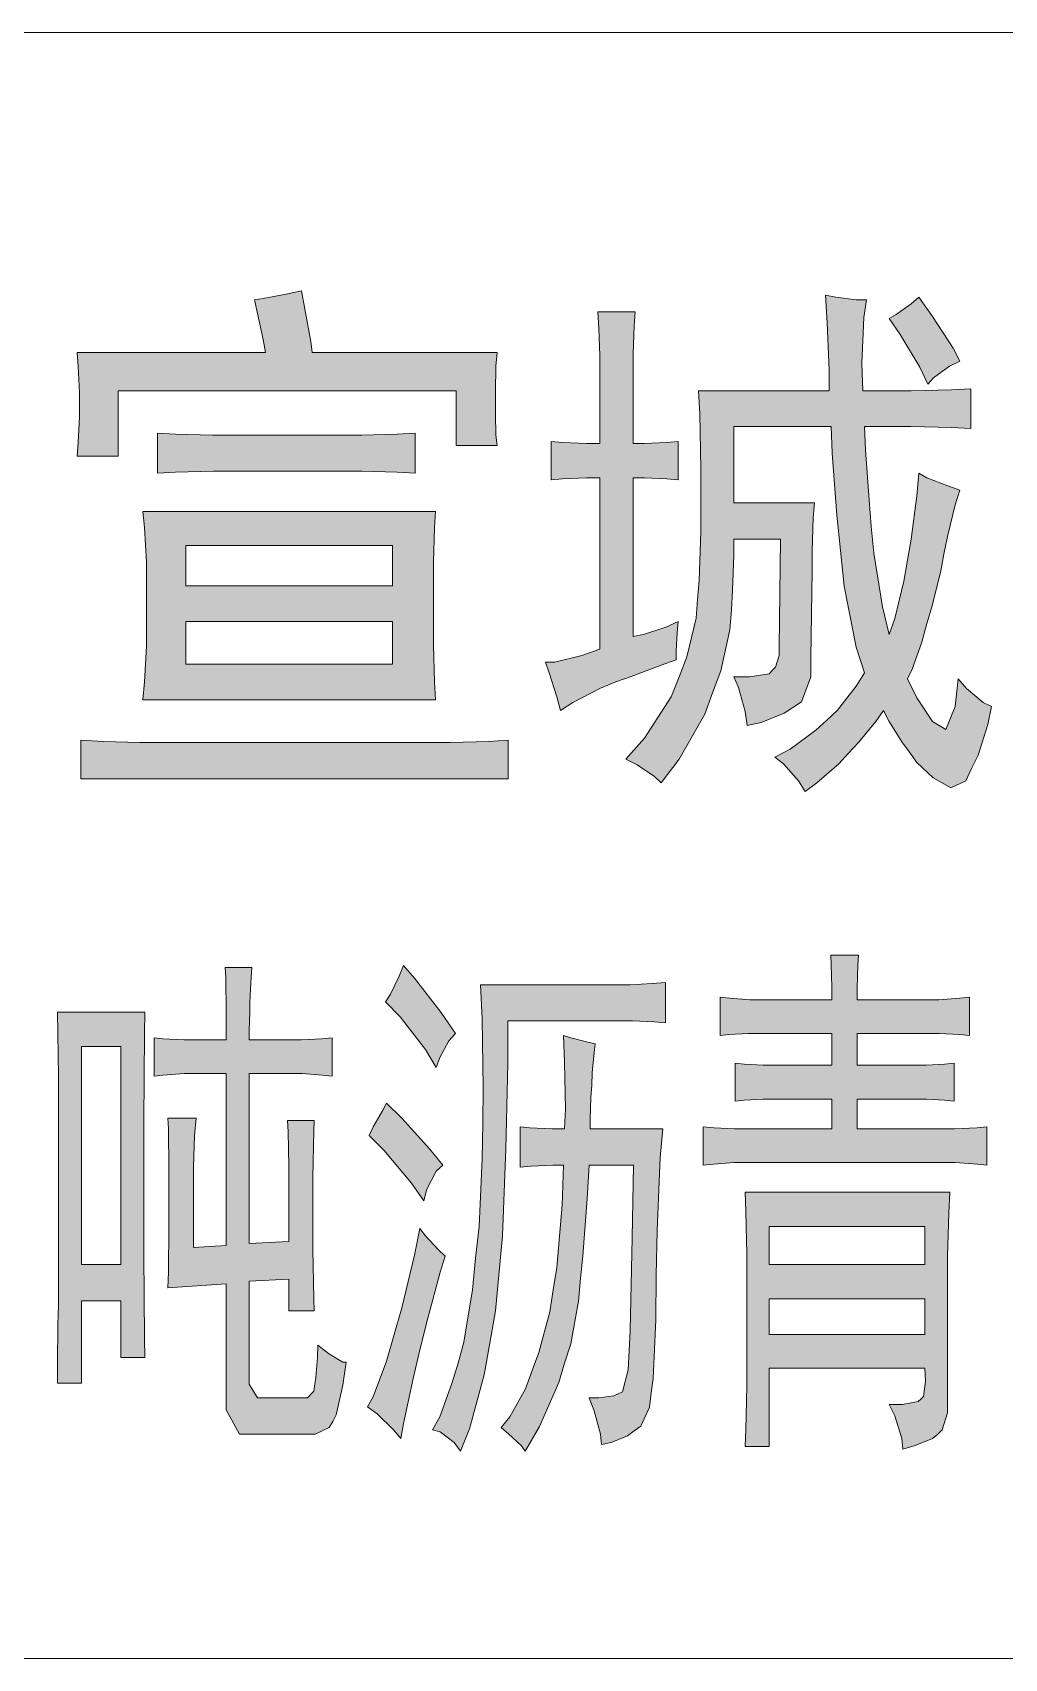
# Model space of a CAD drawing. Header units: millimetres. Extents: x 0 to 207, y 0 to 293.
# Drawn here: x 103.96 to 110.66, y 253.84 to 265.05 of the extents above; entities that cross this region are included whole.
import ezdxf

# ---------------------------------------------------------------- set-up
doc = ezdxf.new("R2010")
doc.units = ezdxf.units.MM

msp = doc.modelspace()

# ---------------------------------------------------------------- hatches: boundary and pattern name
h = msp.add_hatch(color=0)
h.dxf.hatch_style = 2
h.paths.add_polyline_path([(105.812167, 263.271), (105.836861, 263.133417), (105.875667, 262.92175), (105.88625, 262.847667), (107.159778, 262.847667), (107.152722, 262.752417), (107.149194, 262.576028), (107.149194, 262.494889), (107.149194, 262.424333), (107.152722, 262.276167), (107.159778, 262.205611), (106.877556, 262.205611), (106.877556, 262.583083), (104.549222, 262.583083), (104.549222, 262.131528), (104.267, 262.131528), (104.274056, 262.226778), (104.281111, 262.403167), (104.281111, 262.480778), (104.281111, 262.568972), (104.274056, 262.752417), (104.267, 262.847667), (105.565222, 262.847667), (105.547583, 262.935861), (105.508778, 263.115778), (105.487611, 263.211028), (105.547583, 263.218083), (105.706333, 263.249833)])
h = msp.add_hatch(color=0)
h.dxf.hatch_style = 2
h.paths.add_polyline_path([(110.066667, 262.015111), (110.123111, 261.983361), (110.26775, 261.926917), (110.348889, 261.898694), (110.317139, 261.796389), (110.264222, 261.577667), (110.239528, 261.457722), (110.218361, 261.341306), (110.158389, 261.101417), (110.123111, 260.977944), (110.087833, 260.850944), (110.020806, 260.663972), (109.989056, 260.596944), (110.052556, 260.466417), (110.161917, 260.304139), (110.207778, 260.275917), (110.253639, 260.247694), (110.317139, 260.406444), (110.338306, 260.596944), (110.39475, 260.529917), (110.511167, 260.434667), (110.567611, 260.406444), (110.542917, 260.282972), (110.475889, 260.071306), (110.433556, 259.983111), (110.391222, 259.894917), (110.288917, 259.845528), (110.228944, 259.880806), (110.165444, 259.916083), (110.052556, 260.021917), (110.003167, 260.092472), (109.95025, 260.163028), (109.862056, 260.304139), (109.82325, 260.378222), (109.770333, 260.304139), (109.650389, 260.1595), (109.583361, 260.085417), (109.516333, 260.011333), (109.364639, 259.880806), (109.2835, 259.820833), (109.237639, 259.894917), (109.135333, 260.011333), (109.075361, 260.057194), (109.181194, 260.113639), (109.357583, 260.244167), (109.431667, 260.311194), (109.50575, 260.38175), (109.636278, 260.547556), (109.692722, 260.639278), (109.636278, 260.815667), (109.551611, 261.235472), (109.526917, 261.482417), (109.502222, 261.725833), (109.470472, 262.152694), (109.463417, 262.336139), (108.793139, 262.336139), (108.793139, 261.8105), (109.347, 261.8105), (109.339944, 261.708194), (109.332889, 261.475361), (109.332889, 261.341306), (109.322306, 260.741583), (109.322306, 260.611056), (109.258806, 260.438194), (109.198833, 260.399389), (109.138861, 260.360583), (108.980111, 260.297083), (108.884861, 260.275917), (108.87075, 260.371167), (108.824889, 260.536972), (108.793139, 260.611056), (108.9025, 260.611056), (109.036556, 260.632222), (109.057722, 260.656917), (109.078889, 260.678083), (109.103583, 260.759222), (109.103583, 260.815667), (109.114167, 261.560028), (108.793139, 261.560028), (108.793139, 261.450667), (108.782556, 261.20725), (108.7755, 261.073194), (108.764917, 260.935611), (108.701417, 260.653389), (108.644972, 260.501694), (108.592056, 260.353528), (108.415667, 260.043083), (108.292194, 259.880806), (108.246333, 259.923139), (108.126389, 260.004278), (108.048778, 260.043083), (108.175778, 260.187722), (108.359222, 260.473472), (108.415667, 260.611056), (108.468583, 260.748639), (108.532083, 261.01675), (108.542667, 261.14375), (108.55325, 261.274278), (108.563833, 261.612944), (108.563833, 261.824611), (108.563833, 262.043333), (108.556778, 262.424333), (108.549722, 262.583083), (109.449306, 262.583083), (109.449306, 262.724194), (109.435194, 263.052278), (109.424611, 263.242778), (109.495167, 263.228667), (109.636278, 263.211028), (109.706833, 263.211028), (109.689194, 263.087556), (109.675083, 262.773583), (109.682139, 262.583083), (109.872639, 262.583083), (110.01375, 262.583083), (110.292444, 262.590139), (110.4265, 262.597194), (110.4265, 262.322028), (110.292444, 262.329083), (110.01375, 262.336139), (109.872639, 262.336139), (109.692722, 262.336139), (109.699778, 262.173861), (109.724472, 261.831667), (109.738583, 261.648222), (109.756222, 261.464778), (109.816194, 261.094361), (109.862056, 260.903861), (109.900861, 261.013222), (109.964361, 261.27075), (109.989056, 261.415389), (110.01375, 261.560028), (110.052556, 261.859889)])
h = msp.add_hatch(color=0)
h.dxf.hatch_style = 2
h.paths.add_polyline_path([(110.066667, 263.228667), (110.161917, 263.094611), (110.303028, 262.875889), (110.348889, 262.787694), (110.278333, 262.752417), (110.168972, 262.671278), (110.130167, 262.628944), (110.073722, 262.745361), (109.939667, 262.971139), (109.862056, 263.0805), (109.911444, 263.108722), (110.01375, 263.182806)])
h = msp.add_hatch(color=0)
h.dxf.hatch_style = 2
h.paths.add_polyline_path([(108.3945, 260.727472), (108.292194, 260.692194), (108.084056, 260.614583), (107.978222, 260.575778), (107.872389, 260.533444), (107.681889, 260.434667), (107.597222, 260.378222), (107.572528, 260.473472), (107.519611, 260.639278), (107.494917, 260.713361), (107.558417, 260.713361), (107.745389, 260.759222), (107.868861, 260.801556), (107.868861, 261.983361), (107.777139, 261.983361), (107.611333, 261.976306), (107.533722, 261.96925), (107.533722, 262.233833), (107.611333, 262.226778), (107.777139, 262.219722), (107.868861, 262.219722), (107.868861, 262.745361), (107.868861, 262.8265), (107.861806, 263.013472), (107.85475, 263.126361), (108.112278, 263.126361), (108.105222, 263.031111), (108.098167, 262.840611), (108.098167, 262.745361), (108.098167, 262.219722), (108.175778, 262.219722), (108.331, 262.226778), (108.408611, 262.233833), (108.408611, 261.96925), (108.331, 261.976306), (108.175778, 261.983361), (108.098167, 261.983361), (108.098167, 260.88975), (108.168722, 260.903861), (108.323944, 260.95325), (108.408611, 260.992056), (108.401556, 260.917972), (108.3945, 260.787444)])
h = msp.add_hatch(color=0)
h.dxf.hatch_style = 2
h.paths.add_polyline_path([(106.104972, 262.276167), (106.228444, 262.276167), (106.471861, 262.283222), (106.595333, 262.290278), (106.595333, 262.015111), (106.471861, 262.022167), (106.228444, 262.029222), (106.104972, 262.029222), (105.3465, 262.029222), (105.205389, 262.029222), (104.944333, 262.022167), (104.820861, 262.015111), (104.820861, 262.290278), (104.944333, 262.283222), (105.198333, 262.276167), (105.335917, 262.276167)])
h = msp.add_hatch(color=0)
h.paths.add_polyline_path([(106.736444, 261.750528), (106.729389, 261.641167), (106.722333, 261.401278), (106.722333, 261.27075), (106.722333, 260.963833), (106.722333, 260.829778), (106.729389, 260.575778), (106.736444, 260.452306), (104.718556, 260.452306), (104.729139, 260.575778), (104.74325, 260.822722), (104.74325, 260.946194), (104.74325, 261.27075), (104.74325, 261.401278), (104.729139, 261.641167), (104.718556, 261.750528)])
h.paths.add_polyline_path([(106.440111, 260.69925), (106.440111, 260.992056), (105.014889, 260.992056), (105.014889, 260.69925)])
h.paths.add_polyline_path([(106.440111, 261.239), (106.440111, 261.517694), (105.014889, 261.517694), (105.014889, 261.239)])
h = msp.add_hatch(color=0)
h.dxf.hatch_style = 2
h.paths.add_polyline_path([(106.71175, 260.1595), (106.83875, 260.1595), (107.103333, 260.166556), (107.237389, 260.173611), (107.237389, 259.909028), (104.291694, 259.909028), (104.291694, 260.173611), (104.446917, 260.166556), (104.697389, 260.1595), (104.796167, 260.1595)])
h = msp.add_hatch(color=0)
h.dxf.hatch_style = 2
h.paths.add_polyline_path([(109.650389, 258.691944), (109.646861, 258.621389), (109.643333, 258.466167), (109.643333, 258.385028), (110.126639, 258.385028), (110.20425, 258.385028), (110.348889, 258.395611), (110.415917, 258.402667), (110.415917, 258.138083), (110.348889, 258.145139), (110.207778, 258.152194), (110.133694, 258.152194), (109.643333, 258.152194), (109.643333, 257.933472), (110.063139, 257.933472), (110.119583, 257.933472), (110.243056, 257.940528), (110.310083, 257.947583), (110.310083, 257.686528), (110.243056, 257.693583), (110.119583, 257.700639), (110.063139, 257.700639), (109.643333, 257.700639), (109.643333, 257.496028), (110.228944, 257.496028), (110.313611, 257.496028), (110.468833, 257.503083), (110.535861, 257.510139), (110.535861, 257.245556), (110.472361, 257.252611), (110.317139, 257.263194), (110.228944, 257.263194), (108.863694, 257.263194), (108.793139, 257.263194), (108.652028, 257.252611), (108.581472, 257.245556), (108.581472, 257.510139), (108.655556, 257.503083), (108.796667, 257.496028), (108.863694, 257.496028), (109.466944, 257.496028), (109.466944, 257.700639), (109.064778, 257.700639), (108.994222, 257.700639), (108.863694, 257.693583), (108.800194, 257.686528), (108.800194, 257.947583), (108.863694, 257.940528), (108.994222, 257.933472), (109.064778, 257.933472), (109.466944, 257.933472), (109.466944, 258.152194), (108.969528, 258.152194), (108.891917, 258.152194), (108.757861, 258.145139), (108.697889, 258.138083), (108.697889, 258.402667), (108.764917, 258.395611), (108.9025, 258.385028), (108.969528, 258.385028), (109.466944, 258.385028), (109.466944, 258.473222), (109.463417, 258.628444), (109.459889, 258.691944)])
h = msp.add_hatch(color=0)
h.dxf.hatch_style = 2
h.paths.add_polyline_path([(105.819222, 255.640417), (105.8545, 255.640417), (105.896833, 255.686278), (105.903889, 255.735667), (105.910944, 255.781528), (105.921528, 255.919111), (105.925056, 256.003778), (105.999139, 255.947333), (106.097917, 255.887361), (106.119083, 255.887361), (106.097917, 255.728611), (106.052056, 255.524), (106.027361, 255.478139), (106.002667, 255.435806), (105.907417, 255.389944), (105.836861, 255.389944), (105.477028, 255.389944), (105.385306, 255.389944), (105.293583, 255.559278), (105.293583, 255.728611), (105.293583, 256.427111), (104.891417, 256.398889), (104.894944, 256.50825), (104.898472, 256.815167), (104.898472, 257.012722), (104.898472, 257.217333), (104.894944, 257.496028), (104.891417, 257.570111), (105.085444, 257.570111), (105.074861, 257.450167), (105.067806, 257.231444), (105.067806, 257.129139), (105.067806, 256.677583), (105.293583, 256.691694), (105.293583, 257.877028), (105.0925, 257.877028), (105.004306, 257.877028), (104.856139, 257.866444), (104.796167, 257.859389), (104.796167, 258.123972), (104.856139, 258.116917), (105.004306, 258.109861), (105.0925, 258.109861), (105.293583, 258.109861), (105.293583, 258.293306), (105.290056, 258.54025), (105.286528, 258.607278), (105.469972, 258.607278), (105.466444, 258.54025), (105.459389, 258.416778), (105.455861, 258.356806), (105.455861, 258.300361), (105.452333, 258.173361), (105.452333, 258.109861), (105.741611, 258.109861), (105.812167, 258.109861), (105.953278, 258.116917), (106.023833, 258.123972), (106.023833, 257.859389), (105.956806, 257.866444), (105.819222, 257.877028), (105.752194, 257.877028), (105.452333, 257.877028), (105.452333, 256.705806), (105.723972, 256.719917), (105.723972, 257.086806), (105.723972, 257.2385), (105.720444, 257.474861), (105.716917, 257.552472), (105.900361, 257.552472), (105.896833, 257.481917), (105.889778, 257.160889), (105.889778, 256.910417), (105.889778, 256.663472), (105.896833, 256.324806), (105.900361, 256.240139), (105.723972, 256.240139), (105.723972, 256.458861), (105.452333, 256.44475), (105.452333, 255.830917), (105.452333, 255.735667), (105.508778, 255.640417), (105.565222, 255.640417)])
h = msp.add_hatch(color=0)
h.dxf.hatch_style = 2
h.paths.add_polyline_path([(106.514194, 258.621389), (106.591806, 258.533194), (106.771722, 258.300361), (106.874028, 258.152194), (106.828167, 258.102806), (106.764667, 257.986389), (106.739972, 257.919361), (106.665889, 258.042833), (106.493028, 258.268611), (106.390722, 258.370917), (106.426, 258.423833), (106.485972, 258.547306)])
h = msp.add_hatch(color=0)
h.dxf.hatch_style = 2
h.paths.add_polyline_path([(106.909306, 255.273528), (106.863444, 255.3335), (106.768194, 255.407583), (106.715278, 255.421694), (106.764667, 255.509889), (106.849333, 255.739194), (106.891667, 255.880306), (106.930472, 256.024944), (106.990444, 256.384778), (107.011611, 256.6035), (107.036306, 256.822222), (107.057472, 257.287889), (107.061, 257.531306), (107.064528, 257.77825), (107.057472, 258.2545), (107.046889, 258.487333), (108.020556, 258.487333), (108.077, 258.487333), (108.228694, 258.497917), (108.320417, 258.504972), (108.320417, 258.226278), (108.246333, 258.233333), (108.094639, 258.240389), (108.020556, 258.240389), (107.233861, 258.240389), (107.233861, 257.947583), (107.21975, 257.354917), (107.209167, 257.058583), (107.198583, 256.758722), (107.149194, 256.240139), (107.110389, 256.017889), (107.071583, 255.799167), (106.969278, 255.42875)])
h = msp.add_hatch(color=0)
h.paths.add_polyline_path([(104.732667, 258.300361), (104.729139, 258.152194), (104.725611, 257.545417), (104.725611, 257.086806), (104.725611, 256.631722), (104.729139, 256.049639), (104.732667, 255.919111), (104.566861, 255.919111), (104.566861, 256.310694), (104.295222, 256.310694), (104.295222, 255.742722), (104.129417, 255.742722), (104.129417, 255.87325), (104.132944, 256.144889), (104.136472, 256.282472), (104.136472, 257.71475), (104.136472, 257.859389), (104.132944, 258.152194), (104.129417, 258.300361)])
h.paths.add_polyline_path([(104.566861, 256.561167), (104.566861, 258.064), (104.295222, 258.064), (104.295222, 256.561167)])
h = msp.add_hatch(color=0)
h.dxf.hatch_style = 2
h.paths.add_polyline_path([(107.879444, 255.319389), (107.872389, 255.389944), (107.830056, 255.552222), (107.794778, 255.640417), (107.861806, 255.640417), (107.964111, 255.654528), (107.995861, 255.668639), (108.024083, 255.68275), (108.062889, 255.834444), (108.069944, 255.9685), (108.077, 256.102556), (108.091111, 256.744611), (108.101694, 257.245556), (107.794778, 257.245556), (107.780667, 257.012722), (107.752444, 256.621139), (107.734806, 256.465917), (107.720694, 256.307167), (107.667778, 256.014361), (107.625444, 255.880306), (107.586639, 255.74625), (107.452583, 255.442861), (107.353806, 255.273528), (107.325583, 255.312333), (107.240917, 255.389944), (107.188, 255.435806), (107.247972, 255.509889), (107.357333, 255.703917), (107.403194, 255.830917), (107.449056, 255.954389), (107.523139, 256.233083), (107.547833, 256.384778), (107.572528, 256.54), (107.607806, 256.970389), (107.618389, 257.245556), (107.544306, 257.245556), (107.396139, 257.2385), (107.318528, 257.231444), (107.318528, 257.510139), (107.385556, 257.503083), (107.540778, 257.496028), (107.625444, 257.496028), (107.6325, 257.633611), (107.625444, 257.954639), (107.618389, 258.138083), (107.667778, 258.123972), (107.777139, 258.09575), (107.837111, 258.081639), (107.830056, 258.021667), (107.815944, 257.880556), (107.812417, 257.795889), (107.805361, 257.711222), (107.801833, 257.559528), (107.801833, 257.496028), (108.302778, 257.496028), (108.285139, 257.298472), (108.263972, 256.794), (108.256917, 256.487083), (108.253389, 256.180167), (108.23575, 255.774472), (108.221639, 255.675694), (108.211056, 255.576917), (108.151083, 255.446389), (108.105222, 255.414639), (108.059361, 255.379361), (107.946472, 255.3335)])
h = msp.add_hatch(color=0)
h.dxf.hatch_style = 2
h.paths.add_polyline_path([(106.397778, 257.672417), (106.503611, 257.570111), (106.697639, 257.354917), (106.785833, 257.245556), (106.739972, 257.203222), (106.676472, 257.07975), (106.655306, 256.998611), (106.570639, 257.122083), (106.380139, 257.347861), (106.277833, 257.450167), (106.306056, 257.510139), (106.369556, 257.6195)])
h = msp.add_hatch(color=0)
h.paths.add_polyline_path([(109.862056, 255.594556), (109.953778, 255.594556), (110.063139, 255.615722), (110.080778, 255.633361), (110.098417, 255.651), (110.112528, 255.756833), (110.109, 255.845028), (109.036556, 255.845028), (109.036556, 255.305278), (108.87075, 255.305278), (108.874278, 255.421694), (108.881333, 255.721556), (108.881333, 255.901472), (108.881333, 256.472972), (108.881333, 256.631722), (108.874278, 256.924528), (108.87075, 257.058583), (110.281861, 257.058583), (110.274806, 256.917472), (110.264222, 256.617611), (110.264222, 256.458861), (110.264222, 255.626306), (110.264222, 255.538111), (110.228944, 255.421694), (110.197194, 255.389944), (110.161917, 255.361722), (110.041972, 255.312333), (109.957306, 255.287639), (109.95025, 255.361722), (109.900861, 255.516944)])
h.paths.add_polyline_path([(110.109, 256.561167), (110.109, 256.822222), (109.036556, 256.822222), (109.036556, 256.561167)])
h.paths.add_polyline_path([(110.109, 256.077861), (110.109, 256.324806), (109.036556, 256.324806), (109.036556, 256.077861)])
h = msp.add_hatch(color=0)
h.dxf.hatch_style = 2
h.paths.add_polyline_path([(106.803472, 256.617611), (106.768194, 256.50825), (106.683528, 256.19075), (106.630611, 255.982611), (106.581222, 255.774472), (106.514194, 255.464028), (106.496556, 255.361722), (106.447167, 255.421694), (106.334278, 255.531056), (106.26725, 255.580444), (106.306056, 255.647472), (106.397778, 255.894417), (106.450694, 256.077861), (106.503611, 256.261306), (106.591806, 256.624667), (106.627083, 256.808111), (106.665889, 256.758722), (106.754083, 256.663472)])

# ---------------------------------------------------------------- linework, layer by layer
at = {"color": 0, "lineweight": 0}
for points in [[(77.840417, 265.052528), (201.9935, 265.052528)], [(77.840417, 253.844778), (201.9935, 253.844778)]]:
    msp.add_lwpolyline(points, dxfattribs=at)
for points in [[(105.812167, 263.271), (105.836861, 263.133417), (105.875667, 262.92175), (105.88625, 262.847667), (107.159778, 262.847667), (107.152722, 262.752417), (107.149194, 262.576028), (107.149194, 262.494889), (107.149194, 262.424333), (107.152722, 262.276167), (107.159778, 262.205611), (106.877556, 262.205611), (106.877556, 262.583083), (104.549222, 262.583083), (104.549222, 262.131528), (104.267, 262.131528), (104.274056, 262.226778), (104.281111, 262.403167), (104.281111, 262.480778), (104.281111, 262.568972), (104.274056, 262.752417), (104.267, 262.847667), (105.565222, 262.847667), (105.547583, 262.935861), (105.508778, 263.115778), (105.487611, 263.211028), (105.547583, 263.218083), (105.706333, 263.249833)], [(110.066667, 262.015111), (110.123111, 261.983361), (110.26775, 261.926917), (110.348889, 261.898694), (110.317139, 261.796389), (110.264222, 261.577667), (110.239528, 261.457722), (110.218361, 261.341306), (110.158389, 261.101417), (110.123111, 260.977944), (110.087833, 260.850944), (110.020806, 260.663972), (109.989056, 260.596944), (110.052556, 260.466417), (110.161917, 260.304139), (110.207778, 260.275917), (110.253639, 260.247694), (110.317139, 260.406444), (110.338306, 260.596944), (110.39475, 260.529917), (110.511167, 260.434667), (110.567611, 260.406444), (110.542917, 260.282972), (110.475889, 260.071306), (110.433556, 259.983111), (110.391222, 259.894917), (110.288917, 259.845528), (110.228944, 259.880806), (110.165444, 259.916083), (110.052556, 260.021917), (110.003167, 260.092472), (109.95025, 260.163028), (109.862056, 260.304139), (109.82325, 260.378222), (109.770333, 260.304139), (109.650389, 260.1595), (109.583361, 260.085417), (109.516333, 260.011333), (109.364639, 259.880806), (109.2835, 259.820833), (109.237639, 259.894917), (109.135333, 260.011333), (109.075361, 260.057194), (109.181194, 260.113639), (109.357583, 260.244167), (109.431667, 260.311194), (109.50575, 260.38175), (109.636278, 260.547556), (109.692722, 260.639278), (109.636278, 260.815667), (109.551611, 261.235472), (109.526917, 261.482417), (109.502222, 261.725833), (109.470472, 262.152694), (109.463417, 262.336139), (108.793139, 262.336139), (108.793139, 261.8105), (109.347, 261.8105), (109.339944, 261.708194), (109.332889, 261.475361), (109.332889, 261.341306), (109.322306, 260.741583), (109.322306, 260.611056), (109.258806, 260.438194), (109.198833, 260.399389), (109.138861, 260.360583), (108.980111, 260.297083), (108.884861, 260.275917), (108.87075, 260.371167), (108.824889, 260.536972), (108.793139, 260.611056), (108.9025, 260.611056), (109.036556, 260.632222), (109.057722, 260.656917), (109.078889, 260.678083), (109.103583, 260.759222), (109.103583, 260.815667), (109.114167, 261.560028), (108.793139, 261.560028), (108.793139, 261.450667), (108.782556, 261.20725), (108.7755, 261.073194), (108.764917, 260.935611), (108.701417, 260.653389), (108.644972, 260.501694), (108.592056, 260.353528), (108.415667, 260.043083), (108.292194, 259.880806), (108.246333, 259.923139), (108.126389, 260.004278), (108.048778, 260.043083), (108.175778, 260.187722), (108.359222, 260.473472), (108.415667, 260.611056), (108.468583, 260.748639), (108.532083, 261.01675), (108.542667, 261.14375), (108.55325, 261.274278), (108.563833, 261.612944), (108.563833, 261.824611), (108.563833, 262.043333), (108.556778, 262.424333), (108.549722, 262.583083), (109.449306, 262.583083), (109.449306, 262.724194), (109.435194, 263.052278), (109.424611, 263.242778), (109.495167, 263.228667), (109.636278, 263.211028), (109.706833, 263.211028), (109.689194, 263.087556), (109.675083, 262.773583), (109.682139, 262.583083), (109.872639, 262.583083), (110.01375, 262.583083), (110.292444, 262.590139), (110.4265, 262.597194), (110.4265, 262.322028), (110.292444, 262.329083), (110.01375, 262.336139), (109.872639, 262.336139), (109.692722, 262.336139), (109.699778, 262.173861), (109.724472, 261.831667), (109.738583, 261.648222), (109.756222, 261.464778), (109.816194, 261.094361), (109.862056, 260.903861), (109.900861, 261.013222), (109.964361, 261.27075), (109.989056, 261.415389), (110.01375, 261.560028), (110.052556, 261.859889)], [(110.066667, 263.228667), (110.161917, 263.094611), (110.303028, 262.875889), (110.348889, 262.787694), (110.278333, 262.752417), (110.168972, 262.671278), (110.130167, 262.628944), (110.073722, 262.745361), (109.939667, 262.971139), (109.862056, 263.0805), (109.911444, 263.108722), (110.01375, 263.182806)], [(108.3945, 260.727472), (108.292194, 260.692194), (108.084056, 260.614583), (107.978222, 260.575778), (107.872389, 260.533444), (107.681889, 260.434667), (107.597222, 260.378222), (107.572528, 260.473472), (107.519611, 260.639278), (107.494917, 260.713361), (107.558417, 260.713361), (107.745389, 260.759222), (107.868861, 260.801556), (107.868861, 261.983361), (107.777139, 261.983361), (107.611333, 261.976306), (107.533722, 261.96925), (107.533722, 262.233833), (107.611333, 262.226778), (107.777139, 262.219722), (107.868861, 262.219722), (107.868861, 262.745361), (107.868861, 262.8265), (107.861806, 263.013472), (107.85475, 263.126361), (108.112278, 263.126361), (108.105222, 263.031111), (108.098167, 262.840611), (108.098167, 262.745361), (108.098167, 262.219722), (108.175778, 262.219722), (108.331, 262.226778), (108.408611, 262.233833), (108.408611, 261.96925), (108.331, 261.976306), (108.175778, 261.983361), (108.098167, 261.983361), (108.098167, 260.88975), (108.168722, 260.903861), (108.323944, 260.95325), (108.408611, 260.992056), (108.401556, 260.917972), (108.3945, 260.787444)], [(106.104972, 262.276167), (106.228444, 262.276167), (106.471861, 262.283222), (106.595333, 262.290278), (106.595333, 262.015111), (106.471861, 262.022167), (106.228444, 262.029222), (106.104972, 262.029222), (105.3465, 262.029222), (105.205389, 262.029222), (104.944333, 262.022167), (104.820861, 262.015111), (104.820861, 262.290278), (104.944333, 262.283222), (105.198333, 262.276167), (105.335917, 262.276167)], [(106.736444, 261.750528), (106.729389, 261.641167), (106.722333, 261.401278), (106.722333, 261.27075), (106.722333, 260.963833), (106.722333, 260.829778), (106.729389, 260.575778), (106.736444, 260.452306), (104.718556, 260.452306), (104.729139, 260.575778), (104.74325, 260.822722), (104.74325, 260.946194), (104.74325, 261.27075), (104.74325, 261.401278), (104.729139, 261.641167), (104.718556, 261.750528)], [(106.440111, 261.239), (106.440111, 261.517694), (105.014889, 261.517694), (105.014889, 261.239)], [(106.440111, 260.69925), (106.440111, 260.992056), (105.014889, 260.992056), (105.014889, 260.69925)], [(106.71175, 260.1595), (106.83875, 260.1595), (107.103333, 260.166556), (107.237389, 260.173611), (107.237389, 259.909028), (104.291694, 259.909028), (104.291694, 260.173611), (104.446917, 260.166556), (104.697389, 260.1595), (104.796167, 260.1595)], [(109.650389, 258.691944), (109.646861, 258.621389), (109.643333, 258.466167), (109.643333, 258.385028), (110.126639, 258.385028), (110.20425, 258.385028), (110.348889, 258.395611), (110.415917, 258.402667), (110.415917, 258.138083), (110.348889, 258.145139), (110.207778, 258.152194), (110.133694, 258.152194), (109.643333, 258.152194), (109.643333, 257.933472), (110.063139, 257.933472), (110.119583, 257.933472), (110.243056, 257.940528), (110.310083, 257.947583), (110.310083, 257.686528), (110.243056, 257.693583), (110.119583, 257.700639), (110.063139, 257.700639), (109.643333, 257.700639), (109.643333, 257.496028), (110.228944, 257.496028), (110.313611, 257.496028), (110.468833, 257.503083), (110.535861, 257.510139), (110.535861, 257.245556), (110.472361, 257.252611), (110.317139, 257.263194), (110.228944, 257.263194), (108.863694, 257.263194), (108.793139, 257.263194), (108.652028, 257.252611), (108.581472, 257.245556), (108.581472, 257.510139), (108.655556, 257.503083), (108.796667, 257.496028), (108.863694, 257.496028), (109.466944, 257.496028), (109.466944, 257.700639), (109.064778, 257.700639), (108.994222, 257.700639), (108.863694, 257.693583), (108.800194, 257.686528), (108.800194, 257.947583), (108.863694, 257.940528), (108.994222, 257.933472), (109.064778, 257.933472), (109.466944, 257.933472), (109.466944, 258.152194), (108.969528, 258.152194), (108.891917, 258.152194), (108.757861, 258.145139), (108.697889, 258.138083), (108.697889, 258.402667), (108.764917, 258.395611), (108.9025, 258.385028), (108.969528, 258.385028), (109.466944, 258.385028), (109.466944, 258.473222), (109.463417, 258.628444), (109.459889, 258.691944)], [(105.819222, 255.640417), (105.8545, 255.640417), (105.896833, 255.686278), (105.903889, 255.735667), (105.910944, 255.781528), (105.921528, 255.919111), (105.925056, 256.003778), (105.999139, 255.947333), (106.097917, 255.887361), (106.119083, 255.887361), (106.097917, 255.728611), (106.052056, 255.524), (106.027361, 255.478139), (106.002667, 255.435806), (105.907417, 255.389944), (105.836861, 255.389944), (105.477028, 255.389944), (105.385306, 255.389944), (105.293583, 255.559278), (105.293583, 255.728611), (105.293583, 256.427111), (104.891417, 256.398889), (104.894944, 256.50825), (104.898472, 256.815167), (104.898472, 257.012722), (104.898472, 257.217333), (104.894944, 257.496028), (104.891417, 257.570111), (105.085444, 257.570111), (105.074861, 257.450167), (105.067806, 257.231444), (105.067806, 257.129139), (105.067806, 256.677583), (105.293583, 256.691694), (105.293583, 257.877028), (105.0925, 257.877028), (105.004306, 257.877028), (104.856139, 257.866444), (104.796167, 257.859389), (104.796167, 258.123972), (104.856139, 258.116917), (105.004306, 258.109861), (105.0925, 258.109861), (105.293583, 258.109861), (105.293583, 258.293306), (105.290056, 258.54025), (105.286528, 258.607278), (105.469972, 258.607278), (105.466444, 258.54025), (105.459389, 258.416778), (105.455861, 258.356806), (105.455861, 258.300361), (105.452333, 258.173361), (105.452333, 258.109861), (105.741611, 258.109861), (105.812167, 258.109861), (105.953278, 258.116917), (106.023833, 258.123972), (106.023833, 257.859389), (105.956806, 257.866444), (105.819222, 257.877028), (105.752194, 257.877028), (105.452333, 257.877028), (105.452333, 256.705806), (105.723972, 256.719917), (105.723972, 257.086806), (105.723972, 257.2385), (105.720444, 257.474861), (105.716917, 257.552472), (105.900361, 257.552472), (105.896833, 257.481917), (105.889778, 257.160889), (105.889778, 256.910417), (105.889778, 256.663472), (105.896833, 256.324806), (105.900361, 256.240139), (105.723972, 256.240139), (105.723972, 256.458861), (105.452333, 256.44475), (105.452333, 255.830917), (105.452333, 255.735667), (105.508778, 255.640417), (105.565222, 255.640417)], [(106.514194, 258.621389), (106.591806, 258.533194), (106.771722, 258.300361), (106.874028, 258.152194), (106.828167, 258.102806), (106.764667, 257.986389), (106.739972, 257.919361), (106.665889, 258.042833), (106.493028, 258.268611), (106.390722, 258.370917), (106.426, 258.423833), (106.485972, 258.547306)], [(106.909306, 255.273528), (106.863444, 255.3335), (106.768194, 255.407583), (106.715278, 255.421694), (106.764667, 255.509889), (106.849333, 255.739194), (106.891667, 255.880306), (106.930472, 256.024944), (106.990444, 256.384778), (107.011611, 256.6035), (107.036306, 256.822222), (107.057472, 257.287889), (107.061, 257.531306), (107.064528, 257.77825), (107.057472, 258.2545), (107.046889, 258.487333), (108.020556, 258.487333), (108.077, 258.487333), (108.228694, 258.497917), (108.320417, 258.504972), (108.320417, 258.226278), (108.246333, 258.233333), (108.094639, 258.240389), (108.020556, 258.240389), (107.233861, 258.240389), (107.233861, 257.947583), (107.21975, 257.354917), (107.209167, 257.058583), (107.198583, 256.758722), (107.149194, 256.240139), (107.110389, 256.017889), (107.071583, 255.799167), (106.969278, 255.42875)], [(104.732667, 258.300361), (104.729139, 258.152194), (104.725611, 257.545417), (104.725611, 257.086806), (104.725611, 256.631722), (104.729139, 256.049639), (104.732667, 255.919111), (104.566861, 255.919111), (104.566861, 256.310694), (104.295222, 256.310694), (104.295222, 255.742722), (104.129417, 255.742722), (104.129417, 255.87325), (104.132944, 256.144889), (104.136472, 256.282472), (104.136472, 257.71475), (104.136472, 257.859389), (104.132944, 258.152194), (104.129417, 258.300361)], [(107.879444, 255.319389), (107.872389, 255.389944), (107.830056, 255.552222), (107.794778, 255.640417), (107.861806, 255.640417), (107.964111, 255.654528), (107.995861, 255.668639), (108.024083, 255.68275), (108.062889, 255.834444), (108.069944, 255.9685), (108.077, 256.102556), (108.091111, 256.744611), (108.101694, 257.245556), (107.794778, 257.245556), (107.780667, 257.012722), (107.752444, 256.621139), (107.734806, 256.465917), (107.720694, 256.307167), (107.667778, 256.014361), (107.625444, 255.880306), (107.586639, 255.74625), (107.452583, 255.442861), (107.353806, 255.273528), (107.325583, 255.312333), (107.240917, 255.389944), (107.188, 255.435806), (107.247972, 255.509889), (107.357333, 255.703917), (107.403194, 255.830917), (107.449056, 255.954389), (107.523139, 256.233083), (107.547833, 256.384778), (107.572528, 256.54), (107.607806, 256.970389), (107.618389, 257.245556), (107.544306, 257.245556), (107.396139, 257.2385), (107.318528, 257.231444), (107.318528, 257.510139), (107.385556, 257.503083), (107.540778, 257.496028), (107.625444, 257.496028), (107.6325, 257.633611), (107.625444, 257.954639), (107.618389, 258.138083), (107.667778, 258.123972), (107.777139, 258.09575), (107.837111, 258.081639), (107.830056, 258.021667), (107.815944, 257.880556), (107.812417, 257.795889), (107.805361, 257.711222), (107.801833, 257.559528), (107.801833, 257.496028), (108.302778, 257.496028), (108.285139, 257.298472), (108.263972, 256.794), (108.256917, 256.487083), (108.253389, 256.180167), (108.23575, 255.774472), (108.221639, 255.675694), (108.211056, 255.576917), (108.151083, 255.446389), (108.105222, 255.414639), (108.059361, 255.379361), (107.946472, 255.3335)], [(104.566861, 256.561167), (104.566861, 258.064), (104.295222, 258.064), (104.295222, 256.561167)], [(106.397778, 257.672417), (106.503611, 257.570111), (106.697639, 257.354917), (106.785833, 257.245556), (106.739972, 257.203222), (106.676472, 257.07975), (106.655306, 256.998611), (106.570639, 257.122083), (106.380139, 257.347861), (106.277833, 257.450167), (106.306056, 257.510139), (106.369556, 257.6195)], [(109.862056, 255.594556), (109.953778, 255.594556), (110.063139, 255.615722), (110.080778, 255.633361), (110.098417, 255.651), (110.112528, 255.756833), (110.109, 255.845028), (109.036556, 255.845028), (109.036556, 255.305278), (108.87075, 255.305278), (108.874278, 255.421694), (108.881333, 255.721556), (108.881333, 255.901472), (108.881333, 256.472972), (108.881333, 256.631722), (108.874278, 256.924528), (108.87075, 257.058583), (110.281861, 257.058583), (110.274806, 256.917472), (110.264222, 256.617611), (110.264222, 256.458861), (110.264222, 255.626306), (110.264222, 255.538111), (110.228944, 255.421694), (110.197194, 255.389944), (110.161917, 255.361722), (110.041972, 255.312333), (109.957306, 255.287639), (109.95025, 255.361722), (109.900861, 255.516944)], [(106.803472, 256.617611), (106.768194, 256.50825), (106.683528, 256.19075), (106.630611, 255.982611), (106.581222, 255.774472), (106.514194, 255.464028), (106.496556, 255.361722), (106.447167, 255.421694), (106.334278, 255.531056), (106.26725, 255.580444), (106.306056, 255.647472), (106.397778, 255.894417), (106.450694, 256.077861), (106.503611, 256.261306), (106.591806, 256.624667), (106.627083, 256.808111), (106.665889, 256.758722), (106.754083, 256.663472)], [(110.109, 256.561167), (110.109, 256.822222), (109.036556, 256.822222), (109.036556, 256.561167)], [(110.109, 256.077861), (110.109, 256.324806), (109.036556, 256.324806), (109.036556, 256.077861)]]:
    msp.add_lwpolyline(points, close=True, dxfattribs=at)

doc.saveas('drawing.dxf')
